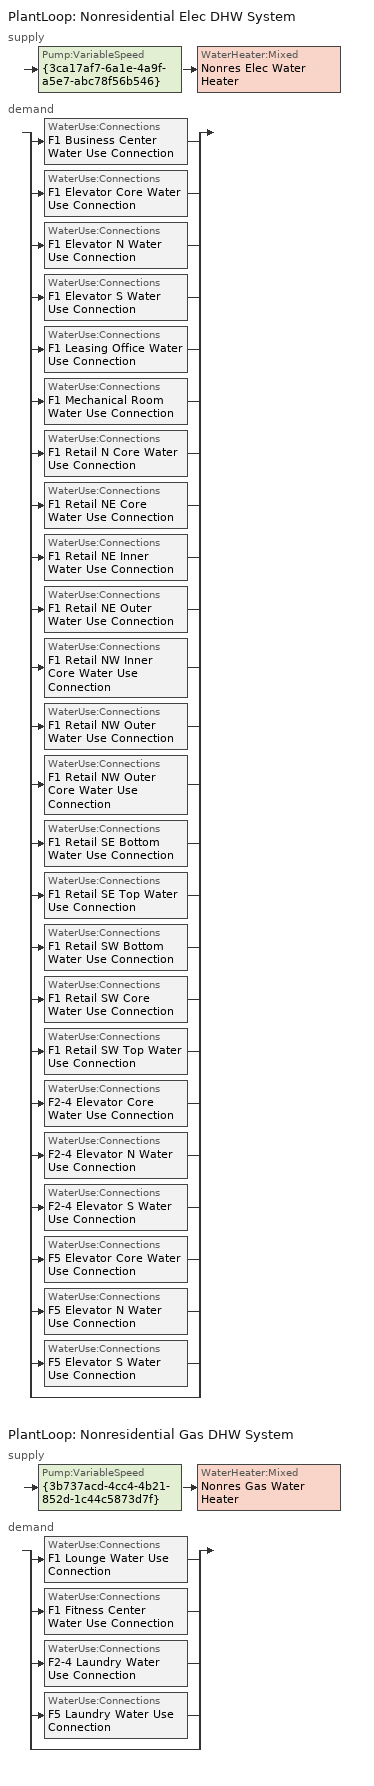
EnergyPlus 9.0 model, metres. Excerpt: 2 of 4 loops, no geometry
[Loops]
PlantLoop 'Nonresidential Elec DHW System'
 supply: Pump:VariableSpeed '{3ca17af7-6a1e-4a9f-a5e7-abc78f56b546}' > WaterHeater:Mixed 'Nonres Elec Water Heater'
 demand: split
  | WaterUse:Connections 'F1 Business Center Water Use Connection'
  | WaterUse:Connections 'F1 Elevator Core Water Use Connection'
  | WaterUse:Connections 'F1 Elevator N Water Use Connection'
  | WaterUse:Connections 'F1 Elevator S Water Use Connection'
  | WaterUse:Connections 'F1 Leasing Office Water Use Connection'
  | WaterUse:Connections 'F1 Mechanical Room Water Use Connection'
  | WaterUse:Connections 'F1 Retail N Core Water Use Connection'
  | WaterUse:Connections 'F1 Retail NE Core Water Use Connection'
  | WaterUse:Connections 'F1 Retail NE Inner Water Use Connection'
  | WaterUse:Connections 'F1 Retail NE Outer Water Use Connection'
  | WaterUse:Connections 'F1 Retail NW Inner Core Water Use Connection'
  | WaterUse:Connections 'F1 Retail NW Outer Water Use Connection'
  | WaterUse:Connections 'F1 Retail NW Outer Core Water Use Connection'
  | WaterUse:Connections 'F1 Retail SE Bottom Water Use Connection'
  | WaterUse:Connections 'F1 Retail SE Top Water Use Connection'
  | WaterUse:Connections 'F1 Retail SW Bottom Water Use Connection'
  | WaterUse:Connections 'F1 Retail SW Core Water Use Connection'
  | WaterUse:Connections 'F1 Retail SW Top Water Use Connection'
  | WaterUse:Connections 'F2-4 Elevator Core Water Use Connection'
  | WaterUse:Connections 'F2-4 Elevator N Water Use Connection'
  | WaterUse:Connections 'F2-4 Elevator S Water Use Connection'
  | WaterUse:Connections 'F5 Elevator Core Water Use Connection'
  | WaterUse:Connections 'F5 Elevator N Water Use Connection'
  | WaterUse:Connections 'F5 Elevator S Water Use Connection'
  | bypass
PlantLoop 'Nonresidential Gas DHW System'
 supply: Pump:VariableSpeed '{3b737acd-4cc4-4b21-852d-1c44c5873d7f}' > WaterHeater:Mixed 'Nonres Gas Water Heater'
 demand: split
  | WaterUse:Connections 'F1 Lounge Water Use Connection'
  | WaterUse:Connections 'F1 Fitness Center Water Use Connection'
  | WaterUse:Connections 'F2-4 Laundry Water Use Connection'
  | WaterUse:Connections 'F5 Laundry Water Use Connection'
  | bypass
[SizingPeriod:DesignDay] Day of Month=21; Day Type=SummerDesignDay; Dry-Bulb Temperature Range Modifier Type=DefaultMultipliers; Humidity Condition Type=Wetbulb; Barometric Pressure {Pa}=101013; Wind Direction {deg}=310; Rain Indicator=No; Snow Indicator=No; Daylight Saving Time Indicator=No; Solar Model Indicator=ASHRAETau
Name | Month | Maximum Dry-Bulb Temperature {C} | Daily Dry-Bulb Temperature Range {deltaC} | Wetbulb or DewPoint at Maximum Dry-Bulb {C} | Wind Speed {m/s} | ASHRAE Clear Sky Optical Depth for Beam Irradiance (taub) | ASHRAE Clear Sky Optical Depth for Diffuse Irradiance (taud)
CA_OAKLAND-METRO-AP August .4% Condns DB=>MCWB | 8 | 30 | 7.7 | 19 | 4.2 | 0.349 | 2.467
CA_OAKLAND-METRO-AP July .4% Condns DB=>MCWB | 7 | 29.1 | 7.5 | 19.5 | 4.5 | 0.368 | 2.414
CA_OAKLAND-METRO-AP June .4% Condns DB=>MCWB | 6 | 30.9 | 8.1 | 18.4 | 4.6 | 0.36 | 2.435
CA_OAKLAND-METRO-AP November .4% Condns DB=>MCWB | 11 | 23.4 | 8.3 | 15 | 2.9 | 0.324 | 2.549
CA_OAKLAND-METRO-AP October .4% Condns DB=>MCWB | 10 | 29.8 | 9.3 | 16.8 | 3.2 | 0.339 | 2.522
CA_OAKLAND-METRO-AP September .4% Condns DB=>MCWB | 9 | 31.2 | 8.9 | 18.7 | 3.8 | 0.348 | 2.454
[PlantLoop] Fluid Type=Water; Maximum Loop Temperature {C}=100; Minimum Loop Temperature {C}=0; Maximum Loop Flow Rate {m3/s}=Autosize; Minimum Loop Flow Rate {m3/s}=0; Plant Loop Volume {m3}=Autocalculate; Load Distribution Scheme=Optimal; Plant Loop Demand Calculation Scheme=SingleSetpoint
Name | Plant Equipment Operation Scheme
Nonresidential Elec DHW System | Nonresidential Elec DHW System Operation Schemes
Nonresidential Gas DHW System | Nonresidential Gas DHW System Operation Schemes
[Sizing:Plant] Loop Type=Heating; Design Loop Exit Temperature {C}=57.2222; Loop Design Temperature Difference {deltaC}=44.4444; Sizing Option=NonCoincident; Zone Timesteps in Averaging Window=1; Coincident Sizing Factor Mode=None
Nonresidential Elec DHW System; Nonresidential Gas DHW System
[Pump:VariableSpeed] Design Maximum Flow Rate {m3/s}=Autosize; Design Pump Head {Pa}=0; Design Power Consumption {W}=Autosize; Motor Efficiency=0.9; Fraction of Motor Inefficiencies to Fluid Stream=0; Coefficient 1 of the Part Load Performance Curve=0; Coefficient 2 of the Part Load Performance Curve=1; Coefficient 3 of the Part Load Performance Curve=0; Coefficient 4 of the Part Load Performance Curve=0; Design Minimum Flow Rate {m3/s}=0; Pump Control Type=Intermittent; Skin Loss Radiative Fraction=0.5; Design Power Sizing Method=PowerPerFlowPerPressure; Design Electric Power per Unit Flow Rate {W/(m3/s)}=348701.1; Design Shaft Power per Unit Flow Rate per Unit Head=1.28205; Design Minimum Flow Rate Fraction=0
{3ca17af7-6a1e-4a9f-a5e7-abc78f56b546}; {3b737acd-4cc4-4b21-852d-1c44c5873d7f}
[PlantEquipmentOperationSchemes] Control Scheme Object Type 1=PlantEquipmentOperation:HeatingLoad; Control Scheme Schedule Name 1=Always On Discrete
Name | Control Scheme Name 1
Nonresidential Elec DHW System Operation Schemes | Nonresidential Elec DHW System Heating Operation Scheme
Nonresidential Gas DHW System Operation Schemes | Nonresidential Gas DHW System Heating Operation Scheme
[PlantEquipmentOperation:HeatingLoad] Load Range Lower Limit 1 {W}=0; Load Range Upper Limit 1 {W}=1000000000
Name | Range Equipment List Name 1
Nonresidential Elec DHW System Heating Operation Scheme | Nonresidential Elec DHW System Heating Equipment List
Nonresidential Gas DHW System Heating Operation Scheme | Nonresidential Gas DHW System Heating Equipment List
[PlantEquipmentList]
Nonresidential Elec DHW System Heating Equipment List: WaterHeater:Mixed, Nonres Elec Water Heater
Nonresidential Gas DHW System Heating Equipment List: WaterHeater:Mixed, Nonres Gas Water Heater
[WaterHeater:Mixed] Deadband Temperature Difference {deltaC}=2; Maximum Temperature Limit {C}=82.22; Heater Control Type=Cycle; Heater Ignition Minimum Flow Rate {m3/s}=0; Heater Ignition Delay {s}=0; Off Cycle Parasitic Fuel Consumption Rate {W}=0; Off Cycle Parasitic Heat Fraction to Tank=0.8; On Cycle Parasitic Fuel Consumption Rate {W}=0; On Cycle Parasitic Heat Fraction to Tank=0; Ambient Temperature Indicator=Schedule; Off Cycle Loss Fraction to Zone=1; On Cycle Loss Fraction to Zone=1; Use Side Effectiveness=1; Source Side Effectiveness=1; Use Side Design Flow Rate {m3/s}=Autosize; Source Side Design Flow Rate {m3/s}=Autosize; Indirect Water Heating Recovery Time {hr}=1.5; Source Side Flow Control Mode=IndirectHeatPrimarySetpoint
Name | Tank Volume {m3} | Setpoint Temperature Schedule | Heater Maximum Capacity {W} | Heater Fuel Type | Heater Thermal Efficiency | Ambient Temperature Schedule | Off Cycle Loss Coefficient to Ambient Temperature {W/K} | On Cycle Loss Coefficient to Ambient Temperature {W/K}
Nonres Elec Water Heater | 0.0912598 | Nonres Elec Water Heater Setpoint Temp | 7026.73 | Electricity | 0.99 | Nonres Elec Water Heater Ambient Temperature | 0.299354 | 0.299354
Nonres Gas Water Heater | 0.0223027 | Nonres Gas Water Heater Setpoint Temp | 2146.56 | NaturalGas | 0.8 | Nonres Gas Water Heater Ambient Temperature | 4.74783 | 4.74783
[WaterUse:Connections]
Name | Water Use Equipment Name 1
F1 Business Center Water Use Connection | F1 Business Center Water Use Equipment
F1 Elevator Core Water Use Connection | F1 Elevator Core Water Use Equipment
F1 Elevator N Water Use Connection | F1 Elevator N Water Use Equipment
F1 Elevator S Water Use Connection | F1 Elevator S Water Use Equipment
F1 Leasing Office Water Use Connection | F1 Leasing Office Water Use Equipment
F1 Mechanical Room Water Use Connection | F1 Mechanical Room Water Use Equipment
F1 Retail N Core Water Use Connection | F1 Retail N Core Water Use Equipment
F1 Retail NE Core Water Use Connection | F1 Retail NE Core Water Use Equipment
F1 Retail NE Inner Water Use Connection | F1 Retail NE Inner Water Use Equipment
F1 Retail NE Outer Water Use Connection | F1 Retail NE Outer Water Use Equipment
F1 Retail NW Inner Core Water Use Connection | F1 Retail NW Inner Core Water Use Equipment
F1 Retail NW Outer Water Use Connection | F1 Retail NW Outer Water Use Equipment
F1 Retail NW Outer Core Water Use Connection | F1 Retail NW Outer Core Water Use Equipment
F1 Retail SE Bottom Water Use Connection | F1 Retail SE Bottom Water Use Equipment
F1 Retail SE Top Water Use Connection | F1 Retail SE Top Water Use Equipment
F1 Retail SW Bottom Water Use Connection | F1 Retail SW Bottom Water Use Equipment
F1 Retail SW Core Water Use Connection | F1 Retail SW Core Water Use Equipment
F1 Retail SW Top Water Use Connection | F1 Retail SW Top Water Use Equipment
F2-4 Elevator Core Water Use Connection | F2-4 Elevator Core Water Use Equipment
F2-4 Elevator N Water Use Connection | F2-4 Elevator N Water Use Equipment
F2-4 Elevator S Water Use Connection | F2-4 Elevator S Water Use Equipment
F5 Elevator Core Water Use Connection | F5 Elevator Core Water Use Equipment
F5 Elevator N Water Use Connection | F5 Elevator N Water Use Equipment
F5 Elevator S Water Use Connection | F5 Elevator S Water Use Equipment
F1 Lounge Water Use Connection | F1 Lounge Water Use Equipment
F1 Fitness Center Water Use Connection | F1 Fitness Center Water Use Equipment
F2-4 Laundry Water Use Connection | F2-4 Laundry Water Use Equipment
F5 Laundry Water Use Connection | F5 Laundry Water Use Equipment
[WaterUse:Equipment]
Name | Peak Flow Rate {m3/s} | Flow Rate Fraction Schedule | Target Temperature Schedule
F1 Business Center Water Use Equipment | 1.13568e-06 | RetailServiceHotWater | F1 Business Center Target SHW Temp
F1 Elevator Core Water Use Equipment | 7.09765e-09 | RetailServiceHotWater | F1 Elevator Core Target SHW Temp
F1 Elevator N Water Use Equipment | 7.09765e-09 | RetailServiceHotWater | F1 Elevator N Target SHW Temp
F1 Elevator S Water Use Equipment | 7.09765e-09 | RetailServiceHotWater | F1 Elevator S Target SHW Temp
F1 Leasing Office Water Use Equipment | 3.26492e-07 | RetailServiceHotWater | F1 Leasing Office Target SHW Temp
F1 Mechanical Room Water Use Equipment | 1.22647e-07 | RetailServiceHotWater | F1 Mechanical Room Target SHW Temp
F1 Retail N Core Water Use Equipment | 2.62666e-06 | RetailServiceHotWater | F1 Retail N Core Target SHW Temp
F1 Retail NE Core Water Use Equipment | 2.2717e-06 | RetailServiceHotWater | F1 Retail NE Core Target SHW Temp
F1 Retail NE Inner Water Use Equipment | 2.2717e-06 | RetailServiceHotWater | F1 Retail NE Inner Target SHW Temp
F1 Retail NE Outer Water Use Equipment | 2.2717e-06 | RetailServiceHotWater | F1 Retail NE Outer Target SHW Temp
F1 Retail NW Inner Core Water Use Equipment | 2.2717e-06 | RetailServiceHotWater | F1 Retail NW Inner Core Target SHW Temp
F1 Retail NW Outer Water Use Equipment | 2.2717e-06 | RetailServiceHotWater | F1 Retail NW Outer Target SHW Temp
F1 Retail NW Outer Core Water Use Equipment | 2.2717e-06 | RetailServiceHotWater | F1 Retail NW Outer Core Target SHW Temp
F1 Retail SE Bottom Water Use Equipment | 2.2717e-06 | RetailServiceHotWater | F1 Retail SE Bottom Target SHW Temp
F1 Retail SE Top Water Use Equipment | 2.2717e-06 | RetailServiceHotWater | F1 Retail SE Top Target SHW Temp
F1 Retail SW Bottom Water Use Equipment | 2.2717e-06 | RetailServiceHotWater | F1 Retail SW Bottom Target SHW Temp
F1 Retail SW Core Water Use Equipment | 2.2717e-06 | RetailServiceHotWater | F1 Retail SW Core Target SHW Temp
F1 Retail SW Top Water Use Equipment | 2.44207e-06 | RetailServiceHotWater | F1 Retail SW Top Target SHW Temp
F2-4 Elevator Core Water Use Equipment | 2.12929e-08 | OfficeServiceHotWater | F2-4 Elevator Core Target SHW Temp
F2-4 Elevator N Water Use Equipment | 2.12929e-08 | OfficeServiceHotWater | F2-4 Elevator N Target SHW Temp
F2-4 Elevator S Water Use Equipment | 2.12929e-08 | OfficeServiceHotWater | F2-4 Elevator S Target SHW Temp
F5 Elevator Core Water Use Equipment | 7.09765e-09 | OfficeServiceHotWater | F5 Elevator Core Target SHW Temp
F5 Elevator N Water Use Equipment | 7.09765e-09 | OfficeServiceHotWater | F5 Elevator N Target SHW Temp
F5 Elevator S Water Use Equipment | 7.09765e-09 | OfficeServiceHotWater | F5 Elevator S Target SHW Temp
F1 Lounge Water Use Equipment | 3.3124e-06 | RetailServiceHotWater | F1 Lounge Target SHW Temp
F1 Fitness Center Water Use Equipment | 1.70344e-06 | RetailServiceHotWater | F1 Fitness Center Target SHW Temp
F2-4 Laundry Water Use Equipment | 1.64098e-06 | OfficeServiceHotWater | F2-4 Laundry Target SHW Temp
F5 Laundry Water Use Equipment | 5.46992e-07 | OfficeServiceHotWater | F5 Laundry Target SHW Temp
[SetpointManager:Scheduled] Control Variable=Temperature
Name | Schedule | Setpoint Node or NodeList
{a340387e-f0ab-4053-9c8f-e3d46c3f5a35} | Nonresidential Elec DHW System Supply Temp Schedule | Nonresidential Elec DHW System Supply Mixer Outlet Node
{f9ed86f1-6d4c-4d67-bd3f-b17fad0399ed} | Nonresidential Gas DHW System Supply Temp Schedule | Nonresidential Gas DHW System Supply Mixer Outlet Node
[Schedule:Year]
OfficeServiceHotWater: OfficeServiceHotWaterWk, 1, 1, 12, 31
RetailServiceHotWater: RetailServiceHotWaterWk, 1, 1, 12, 31
F1 Business Center Target SHW Temp: F1 Business Center Target SHW Temp Week Rule - Jan1-Dec31, 1, 1, 12, 31
F1 Elevator Core Target SHW Temp: F1 Elevator Core Target SHW Temp Week Rule - Jan1-Dec31, 1, 1, 12, 31
F1 Elevator N Target SHW Temp: F1 Elevator N Target SHW Temp Week Rule - Jan1-Dec31, 1, 1, 12, 31
F1 Elevator S Target SHW Temp: F1 Elevator S Target SHW Temp Week Rule - Jan1-Dec31, 1, 1, 12, 31
F1 Fitness Center Target SHW Temp: F1 Fitness Center Target SHW Temp Week Rule - Jan1-Dec31, 1, 1, 12, 31
F1 Leasing Office Target SHW Temp: F1 Leasing Office Target SHW Temp Week Rule - Jan1-Dec31, 1, 1, 12, 31
F1 Lounge Target SHW Temp: F1 Lounge Target SHW Temp Week Rule - Jan1-Dec31, 1, 1, 12, 31
F1 Mechanical Room Target SHW Temp: F1 Mechanical Room Target SHW Temp Week Rule - Jan1-Dec31, 1, 1, 12, 31
F1 Retail N Core Target SHW Temp: F1 Retail N Core Target SHW Temp Week Rule - Jan1-Dec31, 1, 1, 12, 31
F1 Retail NE Core Target SHW Temp: F1 Retail NE Core Target SHW Temp Week Rule - Jan1-Dec31, 1, 1, 12, 31
F1 Retail NE Inner Target SHW Temp: F1 Retail NE Inner Target SHW Temp Week Rule - Jan1-Dec31, 1, 1, 12, 31
F1 Retail NE Outer Target SHW Temp: F1 Retail NE Outer Target SHW Temp Week Rule - Jan1-Dec31, 1, 1, 12, 31
F1 Retail NW Inner Core Target SHW Temp: F1 Retail NW Inner Core Target SHW Temp Week Rule - Jan1-Dec31, 1, 1, 12, 31
F1 Retail NW Outer Core Target SHW Temp: F1 Retail NW Outer Core Target SHW Temp Week Rule - Jan1-Dec31, 1, 1, 12, 31
F1 Retail NW Outer Target SHW Temp: F1 Retail NW Outer Target SHW Temp Week Rule - Jan1-Dec31, 1, 1, 12, 31
F1 Retail SE Bottom Target SHW Temp: F1 Retail SE Bottom Target SHW Temp Week Rule - Jan1-Dec31, 1, 1, 12, 31
F1 Retail SE Top Target SHW Temp: F1 Retail SE Top Target SHW Temp Week Rule - Jan1-Dec31, 1, 1, 12, 31
F1 Retail SW Bottom Target SHW Temp: F1 Retail SW Bottom Target SHW Temp Week Rule - Jan1-Dec31, 1, 1, 12, 31
F1 Retail SW Core Target SHW Temp: F1 Retail SW Core Target SHW Temp Week Rule - Jan1-Dec31, 1, 1, 12, 31
F1 Retail SW Top Target SHW Temp: F1 Retail SW Top Target SHW Temp Week Rule - Jan1-Dec31, 1, 1, 12, 31
F2-4 Elevator Core Target SHW Temp: F2-4 Elevator Core Target SHW Temp Week Rule - Jan1-Dec31, 1, 1, 12, 31
F2-4 Elevator N Target SHW Temp: F2-4 Elevator N Target SHW Temp Week Rule - Jan1-Dec31, 1, 1, 12, 31
F2-4 Elevator S Target SHW Temp: F2-4 Elevator S Target SHW Temp Week Rule - Jan1-Dec31, 1, 1, 12, 31
F2-4 Laundry Target SHW Temp: F2-4 Laundry Target SHW Temp Week Rule - Jan1-Dec31, 1, 1, 12, 31
F5 Elevator Core Target SHW Temp: F5 Elevator Core Target SHW Temp Week Rule - Jan1-Dec31, 1, 1, 12, 31
F5 Elevator N Target SHW Temp: F5 Elevator N Target SHW Temp Week Rule - Jan1-Dec31, 1, 1, 12, 31
F5 Elevator S Target SHW Temp: F5 Elevator S Target SHW Temp Week Rule - Jan1-Dec31, 1, 1, 12, 31
F5 Laundry Target SHW Temp: F5 Laundry Target SHW Temp Week Rule - Jan1-Dec31, 1, 1, 12, 31
Nonres Elec Water Heater Ambient Temperature: Nonres Elec Water Heater Ambient Temperature Week Rule - Jan1-Dec31, 1, 1, 12, 31
Nonres Elec Water Heater Setpoint Temp: Nonres Elec Water Heater Setpoint Temp Week Rule - Jan1-Dec31, 1, 1, 12, 31
Nonres Gas Water Heater Ambient Temperature: Nonres Gas Water Heater Ambient Temperature Week Rule - Jan1-Dec31, 1, 1, 12, 31
Nonres Gas Water Heater Setpoint Temp: Nonres Gas Water Heater Setpoint Temp Week Rule - Jan1-Dec31, 1, 1, 12, 31
Nonresidential Elec DHW System Supply Temp Schedule: Nonresidential Elec DHW System Supply Temp Schedule Week Rule - Jan1-Dec31, 1, 1, 12, 31
Nonresidential Gas DHW System Supply Temp Schedule: Nonresidential Gas DHW System Supply Temp Schedule Week Rule - Jan1-Dec31, 1, 1, 12, 31
[Schedule:Week:Daily]
OfficeServiceHotWaterWk: OfficeServiceHotWaterSun, OfficeServiceHotWaterWD, OfficeServiceHotWaterWD, OfficeServiceHotWaterWD, OfficeServiceHotWaterWD, OfficeServiceHotWaterWD, OfficeServiceHotWaterSat, OfficeServiceHotWaterSun, OnDay, OffDay, OfficeServiceHotWaterSun, OfficeServiceHotWaterSun
RetailServiceHotWaterWk: RetailServiceHotWaterSun, RetailServiceHotWaterWD, RetailServiceHotWaterWD, RetailServiceHotWaterWD, RetailServiceHotWaterWD, RetailServiceHotWaterWD, RetailServiceHotWaterSat, RetailServiceHotWaterSun, OnDay, OffDay, RetailServiceHotWaterSun, RetailServiceHotWaterSun
F1 Business Center Target SHW Temp Week Rule - Jan1-Dec31: {769d95be-1c88-4bf3-999a-2a03aef4e809}, {769d95be-1c88-4bf3-999a-2a03aef4e809}, {769d95be-1c88-4bf3-999a-2a03aef4e809}, {769d95be-1c88-4bf3-999a-2a03aef4e809}, {769d95be-1c88-4bf3-999a-2a03aef4e809}, {769d95be-1c88-4bf3-999a-2a03aef4e809}, {769d95be-1c88-4bf3-999a-2a03aef4e809}, {769d95be-1c88-4bf3-999a-2a03aef4e809}, {769d95be-1c88-4bf3-999a-2a03aef4e809}, {769d95be-1c88-4bf3-999a-2a03aef4e809}, {769d95be-1c88-4bf3-999a-2a03aef4e809}, {769d95be-1c88-4bf3-999a-2a03aef4e809}
F1 Elevator Core Target SHW Temp Week Rule - Jan1-Dec31: {44e2f622-2a63-44b2-b25a-ab2c5336b243}, {44e2f622-2a63-44b2-b25a-ab2c5336b243}, {44e2f622-2a63-44b2-b25a-ab2c5336b243}, {44e2f622-2a63-44b2-b25a-ab2c5336b243}, {44e2f622-2a63-44b2-b25a-ab2c5336b243}, {44e2f622-2a63-44b2-b25a-ab2c5336b243}, {44e2f622-2a63-44b2-b25a-ab2c5336b243}, {44e2f622-2a63-44b2-b25a-ab2c5336b243}, {44e2f622-2a63-44b2-b25a-ab2c5336b243}, {44e2f622-2a63-44b2-b25a-ab2c5336b243}, {44e2f622-2a63-44b2-b25a-ab2c5336b243}, {44e2f622-2a63-44b2-b25a-ab2c5336b243}
F1 Elevator N Target SHW Temp Week Rule - Jan1-Dec31: {f404f4c5-937e-4090-abd1-3a5cda723299}, {f404f4c5-937e-4090-abd1-3a5cda723299}, {f404f4c5-937e-4090-abd1-3a5cda723299}, {f404f4c5-937e-4090-abd1-3a5cda723299}, {f404f4c5-937e-4090-abd1-3a5cda723299}, {f404f4c5-937e-4090-abd1-3a5cda723299}, {f404f4c5-937e-4090-abd1-3a5cda723299}, {f404f4c5-937e-4090-abd1-3a5cda723299}, {f404f4c5-937e-4090-abd1-3a5cda723299}, {f404f4c5-937e-4090-abd1-3a5cda723299}, {f404f4c5-937e-4090-abd1-3a5cda723299}, {f404f4c5-937e-4090-abd1-3a5cda723299}
F1 Elevator S Target SHW Temp Week Rule - Jan1-Dec31: {af1ea79c-020a-40ee-9d3f-7aa5aeb7765a}, {af1ea79c-020a-40ee-9d3f-7aa5aeb7765a}, {af1ea79c-020a-40ee-9d3f-7aa5aeb7765a}, {af1ea79c-020a-40ee-9d3f-7aa5aeb7765a}, {af1ea79c-020a-40ee-9d3f-7aa5aeb7765a}, {af1ea79c-020a-40ee-9d3f-7aa5aeb7765a}, {af1ea79c-020a-40ee-9d3f-7aa5aeb7765a}, {af1ea79c-020a-40ee-9d3f-7aa5aeb7765a}, {af1ea79c-020a-40ee-9d3f-7aa5aeb7765a}, {af1ea79c-020a-40ee-9d3f-7aa5aeb7765a}, {af1ea79c-020a-40ee-9d3f-7aa5aeb7765a}, {af1ea79c-020a-40ee-9d3f-7aa5aeb7765a}
F1 Fitness Center Target SHW Temp Week Rule - Jan1-Dec31: {81cb70f8-d15c-48db-82ac-2eed88b7c692}, {81cb70f8-d15c-48db-82ac-2eed88b7c692}, {81cb70f8-d15c-48db-82ac-2eed88b7c692}, {81cb70f8-d15c-48db-82ac-2eed88b7c692}, {81cb70f8-d15c-48db-82ac-2eed88b7c692}, {81cb70f8-d15c-48db-82ac-2eed88b7c692}, {81cb70f8-d15c-48db-82ac-2eed88b7c692}, {81cb70f8-d15c-48db-82ac-2eed88b7c692}, {81cb70f8-d15c-48db-82ac-2eed88b7c692}, {81cb70f8-d15c-48db-82ac-2eed88b7c692}, {81cb70f8-d15c-48db-82ac-2eed88b7c692}, {81cb70f8-d15c-48db-82ac-2eed88b7c692}
F1 Leasing Office Target SHW Temp Week Rule - Jan1-Dec31: {f71ac1c4-cb38-4b39-8f83-dcc929a2da6f}, {f71ac1c4-cb38-4b39-8f83-dcc929a2da6f}, {f71ac1c4-cb38-4b39-8f83-dcc929a2da6f}, {f71ac1c4-cb38-4b39-8f83-dcc929a2da6f}, {f71ac1c4-cb38-4b39-8f83-dcc929a2da6f}, {f71ac1c4-cb38-4b39-8f83-dcc929a2da6f}, {f71ac1c4-cb38-4b39-8f83-dcc929a2da6f}, {f71ac1c4-cb38-4b39-8f83-dcc929a2da6f}, {f71ac1c4-cb38-4b39-8f83-dcc929a2da6f}, {f71ac1c4-cb38-4b39-8f83-dcc929a2da6f}, {f71ac1c4-cb38-4b39-8f83-dcc929a2da6f}, {f71ac1c4-cb38-4b39-8f83-dcc929a2da6f}
F1 Lounge Target SHW Temp Week Rule - Jan1-Dec31: {df34f91d-0c89-4ac7-8e80-74fe6b26b62d}, {df34f91d-0c89-4ac7-8e80-74fe6b26b62d}, {df34f91d-0c89-4ac7-8e80-74fe6b26b62d}, {df34f91d-0c89-4ac7-8e80-74fe6b26b62d}, {df34f91d-0c89-4ac7-8e80-74fe6b26b62d}, {df34f91d-0c89-4ac7-8e80-74fe6b26b62d}, {df34f91d-0c89-4ac7-8e80-74fe6b26b62d}, {df34f91d-0c89-4ac7-8e80-74fe6b26b62d}, {df34f91d-0c89-4ac7-8e80-74fe6b26b62d}, {df34f91d-0c89-4ac7-8e80-74fe6b26b62d}, {df34f91d-0c89-4ac7-8e80-74fe6b26b62d}, {df34f91d-0c89-4ac7-8e80-74fe6b26b62d}
F1 Mechanical Room Target SHW Temp Week Rule - Jan1-Dec31: {e1c2f290-1772-45dc-8a5a-fb78a9207733}, {e1c2f290-1772-45dc-8a5a-fb78a9207733}, {e1c2f290-1772-45dc-8a5a-fb78a9207733}, {e1c2f290-1772-45dc-8a5a-fb78a9207733}, {e1c2f290-1772-45dc-8a5a-fb78a9207733}, {e1c2f290-1772-45dc-8a5a-fb78a9207733}, {e1c2f290-1772-45dc-8a5a-fb78a9207733}, {e1c2f290-1772-45dc-8a5a-fb78a9207733}, {e1c2f290-1772-45dc-8a5a-fb78a9207733}, {e1c2f290-1772-45dc-8a5a-fb78a9207733}, {e1c2f290-1772-45dc-8a5a-fb78a9207733}, {e1c2f290-1772-45dc-8a5a-fb78a9207733}
F1 Retail N Core Target SHW Temp Week Rule - Jan1-Dec31: {f4c61361-242c-435c-90b2-6f3d3e492e90}, {f4c61361-242c-435c-90b2-6f3d3e492e90}, {f4c61361-242c-435c-90b2-6f3d3e492e90}, {f4c61361-242c-435c-90b2-6f3d3e492e90}, {f4c61361-242c-435c-90b2-6f3d3e492e90}, {f4c61361-242c-435c-90b2-6f3d3e492e90}, {f4c61361-242c-435c-90b2-6f3d3e492e90}, {f4c61361-242c-435c-90b2-6f3d3e492e90}, {f4c61361-242c-435c-90b2-6f3d3e492e90}, {f4c61361-242c-435c-90b2-6f3d3e492e90}, {f4c61361-242c-435c-90b2-6f3d3e492e90}, {f4c61361-242c-435c-90b2-6f3d3e492e90}
F1 Retail NE Core Target SHW Temp Week Rule - Jan1-Dec31: {adcd6a90-4436-436f-894d-adb90f1a70c5}, {adcd6a90-4436-436f-894d-adb90f1a70c5}, {adcd6a90-4436-436f-894d-adb90f1a70c5}, {adcd6a90-4436-436f-894d-adb90f1a70c5}, {adcd6a90-4436-436f-894d-adb90f1a70c5}, {adcd6a90-4436-436f-894d-adb90f1a70c5}, {adcd6a90-4436-436f-894d-adb90f1a70c5}, {adcd6a90-4436-436f-894d-adb90f1a70c5}, {adcd6a90-4436-436f-894d-adb90f1a70c5}, {adcd6a90-4436-436f-894d-adb90f1a70c5}, {adcd6a90-4436-436f-894d-adb90f1a70c5}, {adcd6a90-4436-436f-894d-adb90f1a70c5}
F1 Retail NE Inner Target SHW Temp Week Rule - Jan1-Dec31: {79ee7a43-6561-461f-a3d5-5a347f92d7f3}, {79ee7a43-6561-461f-a3d5-5a347f92d7f3}, {79ee7a43-6561-461f-a3d5-5a347f92d7f3}, {79ee7a43-6561-461f-a3d5-5a347f92d7f3}, {79ee7a43-6561-461f-a3d5-5a347f92d7f3}, {79ee7a43-6561-461f-a3d5-5a347f92d7f3}, {79ee7a43-6561-461f-a3d5-5a347f92d7f3}, {79ee7a43-6561-461f-a3d5-5a347f92d7f3}, {79ee7a43-6561-461f-a3d5-5a347f92d7f3}, {79ee7a43-6561-461f-a3d5-5a347f92d7f3}, {79ee7a43-6561-461f-a3d5-5a347f92d7f3}, {79ee7a43-6561-461f-a3d5-5a347f92d7f3}
F1 Retail NE Outer Target SHW Temp Week Rule - Jan1-Dec31: {38fb571c-d812-471f-a2dd-2baa87504bba}, {38fb571c-d812-471f-a2dd-2baa87504bba}, {38fb571c-d812-471f-a2dd-2baa87504bba}, {38fb571c-d812-471f-a2dd-2baa87504bba}, {38fb571c-d812-471f-a2dd-2baa87504bba}, {38fb571c-d812-471f-a2dd-2baa87504bba}, {38fb571c-d812-471f-a2dd-2baa87504bba}, {38fb571c-d812-471f-a2dd-2baa87504bba}, {38fb571c-d812-471f-a2dd-2baa87504bba}, {38fb571c-d812-471f-a2dd-2baa87504bba}, {38fb571c-d812-471f-a2dd-2baa87504bba}, {38fb571c-d812-471f-a2dd-2baa87504bba}
F1 Retail NW Inner Core Target SHW Temp Week Rule - Jan1-Dec31: {4d6a8daa-d7e1-4b24-bc68-cfd0edb4dcc8}, {4d6a8daa-d7e1-4b24-bc68-cfd0edb4dcc8}, {4d6a8daa-d7e1-4b24-bc68-cfd0edb4dcc8}, {4d6a8daa-d7e1-4b24-bc68-cfd0edb4dcc8}, {4d6a8daa-d7e1-4b24-bc68-cfd0edb4dcc8}, {4d6a8daa-d7e1-4b24-bc68-cfd0edb4dcc8}, {4d6a8daa-d7e1-4b24-bc68-cfd0edb4dcc8}, {4d6a8daa-d7e1-4b24-bc68-cfd0edb4dcc8}, {4d6a8daa-d7e1-4b24-bc68-cfd0edb4dcc8}, {4d6a8daa-d7e1-4b24-bc68-cfd0edb4dcc8}, {4d6a8daa-d7e1-4b24-bc68-cfd0edb4dcc8}, {4d6a8daa-d7e1-4b24-bc68-cfd0edb4dcc8}
F1 Retail NW Outer Core Target SHW Temp Week Rule - Jan1-Dec31: {d9d93447-e608-46e4-baaf-c052c2ef9bc1}, {d9d93447-e608-46e4-baaf-c052c2ef9bc1}, {d9d93447-e608-46e4-baaf-c052c2ef9bc1}, {d9d93447-e608-46e4-baaf-c052c2ef9bc1}, {d9d93447-e608-46e4-baaf-c052c2ef9bc1}, {d9d93447-e608-46e4-baaf-c052c2ef9bc1}, {d9d93447-e608-46e4-baaf-c052c2ef9bc1}, {d9d93447-e608-46e4-baaf-c052c2ef9bc1}, {d9d93447-e608-46e4-baaf-c052c2ef9bc1}, {d9d93447-e608-46e4-baaf-c052c2ef9bc1}, {d9d93447-e608-46e4-baaf-c052c2ef9bc1}, {d9d93447-e608-46e4-baaf-c052c2ef9bc1}
F1 Retail NW Outer Target SHW Temp Week Rule - Jan1-Dec31: {b7fbf729-9e55-4d9a-8538-5741d5750a4e}, {b7fbf729-9e55-4d9a-8538-5741d5750a4e}, {b7fbf729-9e55-4d9a-8538-5741d5750a4e}, {b7fbf729-9e55-4d9a-8538-5741d5750a4e}, {b7fbf729-9e55-4d9a-8538-5741d5750a4e}, {b7fbf729-9e55-4d9a-8538-5741d5750a4e}, {b7fbf729-9e55-4d9a-8538-5741d5750a4e}, {b7fbf729-9e55-4d9a-8538-5741d5750a4e}, {b7fbf729-9e55-4d9a-8538-5741d5750a4e}, {b7fbf729-9e55-4d9a-8538-5741d5750a4e}, {b7fbf729-9e55-4d9a-8538-5741d5750a4e}, {b7fbf729-9e55-4d9a-8538-5741d5750a4e}
F1 Retail SE Bottom Target SHW Temp Week Rule - Jan1-Dec31: {07844100-31fe-4daa-aa1e-159ea037fd86}, {07844100-31fe-4daa-aa1e-159ea037fd86}, {07844100-31fe-4daa-aa1e-159ea037fd86}, {07844100-31fe-4daa-aa1e-159ea037fd86}, {07844100-31fe-4daa-aa1e-159ea037fd86}, {07844100-31fe-4daa-aa1e-159ea037fd86}, {07844100-31fe-4daa-aa1e-159ea037fd86}, {07844100-31fe-4daa-aa1e-159ea037fd86}, {07844100-31fe-4daa-aa1e-159ea037fd86}, {07844100-31fe-4daa-aa1e-159ea037fd86}, {07844100-31fe-4daa-aa1e-159ea037fd86}, {07844100-31fe-4daa-aa1e-159ea037fd86}
F1 Retail SE Top Target SHW Temp Week Rule - Jan1-Dec31: {22624f93-12fe-4676-9f4c-32868ea915b3}, {22624f93-12fe-4676-9f4c-32868ea915b3}, {22624f93-12fe-4676-9f4c-32868ea915b3}, {22624f93-12fe-4676-9f4c-32868ea915b3}, {22624f93-12fe-4676-9f4c-32868ea915b3}, {22624f93-12fe-4676-9f4c-32868ea915b3}, {22624f93-12fe-4676-9f4c-32868ea915b3}, {22624f93-12fe-4676-9f4c-32868ea915b3}, {22624f93-12fe-4676-9f4c-32868ea915b3}, {22624f93-12fe-4676-9f4c-32868ea915b3}, {22624f93-12fe-4676-9f4c-32868ea915b3}, {22624f93-12fe-4676-9f4c-32868ea915b3}
F1 Retail SW Bottom Target SHW Temp Week Rule - Jan1-Dec31: {0a7ce6a1-20ee-400b-bd09-ba009ac938f8}, {0a7ce6a1-20ee-400b-bd09-ba009ac938f8}, {0a7ce6a1-20ee-400b-bd09-ba009ac938f8}, {0a7ce6a1-20ee-400b-bd09-ba009ac938f8}, {0a7ce6a1-20ee-400b-bd09-ba009ac938f8}, {0a7ce6a1-20ee-400b-bd09-ba009ac938f8}, {0a7ce6a1-20ee-400b-bd09-ba009ac938f8}, {0a7ce6a1-20ee-400b-bd09-ba009ac938f8}, {0a7ce6a1-20ee-400b-bd09-ba009ac938f8}, {0a7ce6a1-20ee-400b-bd09-ba009ac938f8}, {0a7ce6a1-20ee-400b-bd09-ba009ac938f8}, {0a7ce6a1-20ee-400b-bd09-ba009ac938f8}
F1 Retail SW Core Target SHW Temp Week Rule - Jan1-Dec31: {93ab51ae-4c38-4156-a7d5-60aa12910996}, {93ab51ae-4c38-4156-a7d5-60aa12910996}, {93ab51ae-4c38-4156-a7d5-60aa12910996}, {93ab51ae-4c38-4156-a7d5-60aa12910996}, {93ab51ae-4c38-4156-a7d5-60aa12910996}, {93ab51ae-4c38-4156-a7d5-60aa12910996}, {93ab51ae-4c38-4156-a7d5-60aa12910996}, {93ab51ae-4c38-4156-a7d5-60aa12910996}, {93ab51ae-4c38-4156-a7d5-60aa12910996}, {93ab51ae-4c38-4156-a7d5-60aa12910996}, {93ab51ae-4c38-4156-a7d5-60aa12910996}, {93ab51ae-4c38-4156-a7d5-60aa12910996}
F1 Retail SW Top Target SHW Temp Week Rule - Jan1-Dec31: {515bf14a-f990-4e70-a08f-ca0abf03f4aa}, {515bf14a-f990-4e70-a08f-ca0abf03f4aa}, {515bf14a-f990-4e70-a08f-ca0abf03f4aa}, {515bf14a-f990-4e70-a08f-ca0abf03f4aa}, {515bf14a-f990-4e70-a08f-ca0abf03f4aa}, {515bf14a-f990-4e70-a08f-ca0abf03f4aa}, {515bf14a-f990-4e70-a08f-ca0abf03f4aa}, {515bf14a-f990-4e70-a08f-ca0abf03f4aa}, {515bf14a-f990-4e70-a08f-ca0abf03f4aa}, {515bf14a-f990-4e70-a08f-ca0abf03f4aa}, {515bf14a-f990-4e70-a08f-ca0abf03f4aa}, {515bf14a-f990-4e70-a08f-ca0abf03f4aa}
F2-4 Elevator Core Target SHW Temp Week Rule - Jan1-Dec31: {05cf06b1-178b-46eb-820e-dde0dac865d1}, {05cf06b1-178b-46eb-820e-dde0dac865d1}, {05cf06b1-178b-46eb-820e-dde0dac865d1}, {05cf06b1-178b-46eb-820e-dde0dac865d1}, {05cf06b1-178b-46eb-820e-dde0dac865d1}, {05cf06b1-178b-46eb-820e-dde0dac865d1}, {05cf06b1-178b-46eb-820e-dde0dac865d1}, {05cf06b1-178b-46eb-820e-dde0dac865d1}, {05cf06b1-178b-46eb-820e-dde0dac865d1}, {05cf06b1-178b-46eb-820e-dde0dac865d1}, {05cf06b1-178b-46eb-820e-dde0dac865d1}, {05cf06b1-178b-46eb-820e-dde0dac865d1}
F2-4 Elevator N Target SHW Temp Week Rule - Jan1-Dec31: {83fc8728-a983-49dc-b7b9-35bb58f8b356}, {83fc8728-a983-49dc-b7b9-35bb58f8b356}, {83fc8728-a983-49dc-b7b9-35bb58f8b356}, {83fc8728-a983-49dc-b7b9-35bb58f8b356}, {83fc8728-a983-49dc-b7b9-35bb58f8b356}, {83fc8728-a983-49dc-b7b9-35bb58f8b356}, {83fc8728-a983-49dc-b7b9-35bb58f8b356}, {83fc8728-a983-49dc-b7b9-35bb58f8b356}, {83fc8728-a983-49dc-b7b9-35bb58f8b356}, {83fc8728-a983-49dc-b7b9-35bb58f8b356}, {83fc8728-a983-49dc-b7b9-35bb58f8b356}, {83fc8728-a983-49dc-b7b9-35bb58f8b356}
F2-4 Elevator S Target SHW Temp Week Rule - Jan1-Dec31: {b8532a48-e5b4-4892-b480-ccfb66a6e5d5}, {b8532a48-e5b4-4892-b480-ccfb66a6e5d5}, {b8532a48-e5b4-4892-b480-ccfb66a6e5d5}, {b8532a48-e5b4-4892-b480-ccfb66a6e5d5}, {b8532a48-e5b4-4892-b480-ccfb66a6e5d5}, {b8532a48-e5b4-4892-b480-ccfb66a6e5d5}, {b8532a48-e5b4-4892-b480-ccfb66a6e5d5}, {b8532a48-e5b4-4892-b480-ccfb66a6e5d5}, {b8532a48-e5b4-4892-b480-ccfb66a6e5d5}, {b8532a48-e5b4-4892-b480-ccfb66a6e5d5}, {b8532a48-e5b4-4892-b480-ccfb66a6e5d5}, {b8532a48-e5b4-4892-b480-ccfb66a6e5d5}
F2-4 Laundry Target SHW Temp Week Rule - Jan1-Dec31: {6a3e5342-7858-4281-a7a9-ee68e1521599}, {6a3e5342-7858-4281-a7a9-ee68e1521599}, {6a3e5342-7858-4281-a7a9-ee68e1521599}, {6a3e5342-7858-4281-a7a9-ee68e1521599}, {6a3e5342-7858-4281-a7a9-ee68e1521599}, {6a3e5342-7858-4281-a7a9-ee68e1521599}, {6a3e5342-7858-4281-a7a9-ee68e1521599}, {6a3e5342-7858-4281-a7a9-ee68e1521599}, {6a3e5342-7858-4281-a7a9-ee68e1521599}, {6a3e5342-7858-4281-a7a9-ee68e1521599}, {6a3e5342-7858-4281-a7a9-ee68e1521599}, {6a3e5342-7858-4281-a7a9-ee68e1521599}
F5 Elevator Core Target SHW Temp Week Rule - Jan1-Dec31: {c1d0aab0-3d86-4ad0-93c8-eb7fced5471e}, {c1d0aab0-3d86-4ad0-93c8-eb7fced5471e}, {c1d0aab0-3d86-4ad0-93c8-eb7fced5471e}, {c1d0aab0-3d86-4ad0-93c8-eb7fced5471e}, {c1d0aab0-3d86-4ad0-93c8-eb7fced5471e}, {c1d0aab0-3d86-4ad0-93c8-eb7fced5471e}, {c1d0aab0-3d86-4ad0-93c8-eb7fced5471e}, {c1d0aab0-3d86-4ad0-93c8-eb7fced5471e}, {c1d0aab0-3d86-4ad0-93c8-eb7fced5471e}, {c1d0aab0-3d86-4ad0-93c8-eb7fced5471e}, {c1d0aab0-3d86-4ad0-93c8-eb7fced5471e}, {c1d0aab0-3d86-4ad0-93c8-eb7fced5471e}
F5 Elevator N Target SHW Temp Week Rule - Jan1-Dec31: {07ccc5e9-2bec-49a5-b53c-bef27322ddd2}, {07ccc5e9-2bec-49a5-b53c-bef27322ddd2}, {07ccc5e9-2bec-49a5-b53c-bef27322ddd2}, {07ccc5e9-2bec-49a5-b53c-bef27322ddd2}, {07ccc5e9-2bec-49a5-b53c-bef27322ddd2}, {07ccc5e9-2bec-49a5-b53c-bef27322ddd2}, {07ccc5e9-2bec-49a5-b53c-bef27322ddd2}, {07ccc5e9-2bec-49a5-b53c-bef27322ddd2}, {07ccc5e9-2bec-49a5-b53c-bef27322ddd2}, {07ccc5e9-2bec-49a5-b53c-bef27322ddd2}, {07ccc5e9-2bec-49a5-b53c-bef27322ddd2}, {07ccc5e9-2bec-49a5-b53c-bef27322ddd2}
F5 Elevator S Target SHW Temp Week Rule - Jan1-Dec31: {5651873a-8d8f-4c99-8918-e4e6110d15c1}, {5651873a-8d8f-4c99-8918-e4e6110d15c1}, {5651873a-8d8f-4c99-8918-e4e6110d15c1}, {5651873a-8d8f-4c99-8918-e4e6110d15c1}, {5651873a-8d8f-4c99-8918-e4e6110d15c1}, {5651873a-8d8f-4c99-8918-e4e6110d15c1}, {5651873a-8d8f-4c99-8918-e4e6110d15c1}, {5651873a-8d8f-4c99-8918-e4e6110d15c1}, {5651873a-8d8f-4c99-8918-e4e6110d15c1}, {5651873a-8d8f-4c99-8918-e4e6110d15c1}, {5651873a-8d8f-4c99-8918-e4e6110d15c1}, {5651873a-8d8f-4c99-8918-e4e6110d15c1}
F5 Laundry Target SHW Temp Week Rule - Jan1-Dec31: {3545668a-39e4-46f1-a468-0b362f637d11}, {3545668a-39e4-46f1-a468-0b362f637d11}, {3545668a-39e4-46f1-a468-0b362f637d11}, {3545668a-39e4-46f1-a468-0b362f637d11}, {3545668a-39e4-46f1-a468-0b362f637d11}, {3545668a-39e4-46f1-a468-0b362f637d11}, {3545668a-39e4-46f1-a468-0b362f637d11}, {3545668a-39e4-46f1-a468-0b362f637d11}, {3545668a-39e4-46f1-a468-0b362f637d11}, {3545668a-39e4-46f1-a468-0b362f637d11}, {3545668a-39e4-46f1-a468-0b362f637d11}, {3545668a-39e4-46f1-a468-0b362f637d11}
Nonres Elec Water Heater Ambient Temperature Week Rule - Jan1-Dec31: {6330e564-ea68-45e4-ab35-b19c3b019ee1}, {6330e564-ea68-45e4-ab35-b19c3b019ee1}, {6330e564-ea68-45e4-ab35-b19c3b019ee1}, {6330e564-ea68-45e4-ab35-b19c3b019ee1}, {6330e564-ea68-45e4-ab35-b19c3b019ee1}, {6330e564-ea68-45e4-ab35-b19c3b019ee1}, {6330e564-ea68-45e4-ab35-b19c3b019ee1}, {6330e564-ea68-45e4-ab35-b19c3b019ee1}, {6330e564-ea68-45e4-ab35-b19c3b019ee1}, {6330e564-ea68-45e4-ab35-b19c3b019ee1}, {6330e564-ea68-45e4-ab35-b19c3b019ee1}, {6330e564-ea68-45e4-ab35-b19c3b019ee1}
Nonres Elec Water Heater Setpoint Temp Week Rule - Jan1-Dec31: {cfe0b512-80b0-4683-adbe-32b72bb48f7f}, {cfe0b512-80b0-4683-adbe-32b72bb48f7f}, {cfe0b512-80b0-4683-adbe-32b72bb48f7f}, {cfe0b512-80b0-4683-adbe-32b72bb48f7f}, {cfe0b512-80b0-4683-adbe-32b72bb48f7f}, {cfe0b512-80b0-4683-adbe-32b72bb48f7f}, {cfe0b512-80b0-4683-adbe-32b72bb48f7f}, {cfe0b512-80b0-4683-adbe-32b72bb48f7f}, {cfe0b512-80b0-4683-adbe-32b72bb48f7f}, {cfe0b512-80b0-4683-adbe-32b72bb48f7f}, {cfe0b512-80b0-4683-adbe-32b72bb48f7f}, {cfe0b512-80b0-4683-adbe-32b72bb48f7f}
Nonres Gas Water Heater Ambient Temperature Week Rule - Jan1-Dec31: {fe1d88e6-3a5e-42a9-a490-7d298b5149b6}, {fe1d88e6-3a5e-42a9-a490-7d298b5149b6}, {fe1d88e6-3a5e-42a9-a490-7d298b5149b6}, {fe1d88e6-3a5e-42a9-a490-7d298b5149b6}, {fe1d88e6-3a5e-42a9-a490-7d298b5149b6}, {fe1d88e6-3a5e-42a9-a490-7d298b5149b6}, {fe1d88e6-3a5e-42a9-a490-7d298b5149b6}, {fe1d88e6-3a5e-42a9-a490-7d298b5149b6}, {fe1d88e6-3a5e-42a9-a490-7d298b5149b6}, {fe1d88e6-3a5e-42a9-a490-7d298b5149b6}, {fe1d88e6-3a5e-42a9-a490-7d298b5149b6}, {fe1d88e6-3a5e-42a9-a490-7d298b5149b6}
Nonres Gas Water Heater Setpoint Temp Week Rule - Jan1-Dec31: {4a7ff28a-3a69-475a-84d4-918c47ba49c0}, {4a7ff28a-3a69-475a-84d4-918c47ba49c0}, {4a7ff28a-3a69-475a-84d4-918c47ba49c0}, {4a7ff28a-3a69-475a-84d4-918c47ba49c0}, {4a7ff28a-3a69-475a-84d4-918c47ba49c0}, {4a7ff28a-3a69-475a-84d4-918c47ba49c0}, {4a7ff28a-3a69-475a-84d4-918c47ba49c0}, {4a7ff28a-3a69-475a-84d4-918c47ba49c0}, {4a7ff28a-3a69-475a-84d4-918c47ba49c0}, {4a7ff28a-3a69-475a-84d4-918c47ba49c0}, {4a7ff28a-3a69-475a-84d4-918c47ba49c0}, {4a7ff28a-3a69-475a-84d4-918c47ba49c0}
Nonresidential Elec DHW System Supply Temp Schedule Week Rule - Jan1-Dec31: {ea8fd78a-996a-4fec-b46a-05b247347406}, {ea8fd78a-996a-4fec-b46a-05b247347406}, {ea8fd78a-996a-4fec-b46a-05b247347406}, {ea8fd78a-996a-4fec-b46a-05b247347406}, {ea8fd78a-996a-4fec-b46a-05b247347406}, {ea8fd78a-996a-4fec-b46a-05b247347406}, {ea8fd78a-996a-4fec-b46a-05b247347406}, {ea8fd78a-996a-4fec-b46a-05b247347406}, {ea8fd78a-996a-4fec-b46a-05b247347406}, {ea8fd78a-996a-4fec-b46a-05b247347406}, {ea8fd78a-996a-4fec-b46a-05b247347406}, {ea8fd78a-996a-4fec-b46a-05b247347406}
Nonresidential Gas DHW System Supply Temp Schedule Week Rule - Jan1-Dec31: {b042ea9f-1750-4744-a8cd-450814ebc5c3}, {b042ea9f-1750-4744-a8cd-450814ebc5c3}, {b042ea9f-1750-4744-a8cd-450814ebc5c3}, {b042ea9f-1750-4744-a8cd-450814ebc5c3}, {b042ea9f-1750-4744-a8cd-450814ebc5c3}, {b042ea9f-1750-4744-a8cd-450814ebc5c3}, {b042ea9f-1750-4744-a8cd-450814ebc5c3}, {b042ea9f-1750-4744-a8cd-450814ebc5c3}, {b042ea9f-1750-4744-a8cd-450814ebc5c3}, {b042ea9f-1750-4744-a8cd-450814ebc5c3}, {b042ea9f-1750-4744-a8cd-450814ebc5c3}, {b042ea9f-1750-4744-a8cd-450814ebc5c3}
[Schedule:Day:Interval]
OnDay: No, 01:00, 1, 02:00, 1, 03:00, 1, 04:00, 1, 05:00, 1, 06:00, 1, 07:00, 1, 08:00, 1, 09:00, 1, 10:00, 1, 11:00, 1, 12:00, 1, 13:00, 1, 14:00, 1, 15:00, 1, 16:00, 1, 17:00, 1, 18:00, 1, 19:00, 1, 20:00, 1, 21:00, 1, 22:00, 1, 23:00, 1, 24:00, 1
OffDay: No, 01:00, 0, 02:00, 0, 03:00, 0, 04:00, 0, 05:00, 0, 06:00, 0, 07:00, 0, 08:00, 0, 09:00, 0, 10:00, 0, 11:00, 0, 12:00, 0, 13:00, 0, 14:00, 0, 15:00, 0, 16:00, 0, 17:00, 0, 18:00, 0, 19:00, 0, 20:00, 0, 21:00, 0, 22:00, 0, 23:00, 0, 24:00, 0
OfficeServiceHotWaterSat: No, 01:00, 0.05, 02:00, 0.05, 03:00, 0.05, 04:00, 0.05, 05:00, 0.05, 06:00, 0.08, 07:00, 0.07, 08:00, 0.11, 09:00, 0.15, 10:00, 0.21, 11:00, 0.19, 12:00, 0.23, 13:00, 0.2, 14:00, 0.19, 15:00, 0.15, 16:00, 0.12, 17:00, 0.14, 18:00, 0.07, 19:00, 0.07, 20:00, 0.07, 21:00, 0.07, 22:00, 0.09, 23:00, 0.05, 24:00, 0.05
OfficeServiceHotWaterSun: No, 01:00, 0.04, 02:00, 0.04, 03:00, 0.04, 04:00, 0.04, 05:00, 0.04, 06:00, 0.07, 07:00, 0.04, 08:00, 0.04, 09:00, 0.04, 10:00, 0.04, 11:00, 0.04, 12:00, 0.06, 13:00, 0.06, 14:00, 0.09, 15:00, 0.06, 16:00, 0.04, 17:00, 0.04, 18:00, 0.04, 19:00, 0.04, 20:00, 0.04, 21:00, 0.04, 22:00, 0.07, 23:00, 0.04, 24:00, 0.04
OfficeServiceHotWaterWD: No, 01:00, 0.05, 02:00, 0.05, 03:00, 0.05, 04:00, 0.05, 05:00, 0.05, 06:00, 0.08, 07:00, 0.07, 08:00, 0.19, 09:00, 0.35, 10:00, 0.38, 11:00, 0.39, 12:00, 0.47, 13:00, 0.57, 14:00, 0.54, 15:00, 0.34, 16:00, 0.33, 17:00, 0.44, 18:00, 0.26, 19:00, 0.21, 20:00, 0.15, 21:00, 0.17, 22:00, 0.08, 23:00, 0.05, 24:00, 0.05
RetailServiceHotWaterSat: No, 01:00, 0.11, 02:00, 0.1, 03:00, 0.08, 04:00, 0.06, 05:00, 0.06, 06:00, 0.06, 07:00, 0.07, 08:00, 0.2, 09:00, 0.24, 10:00, 0.27, 11:00, 0.42, 12:00, 0.54, 13:00, 0.59, 14:00, 0.6, 15:00, 0.49, 16:00, 0.48, 17:00, 0.47, 18:00, 0.46, 19:00, 0.44, 20:00, 0.36, 21:00, 0.29, 22:00, 0.22, 23:00, 0.16, 24:00, 0.13
RetailServiceHotWaterSun: No, 01:00, 0.07, 02:00, 0.07, 03:00, 0.07, 04:00, 0.06, 05:00, 0.06, 06:00, 0.06, 07:00, 0.07, 08:00, 0.1, 09:00, 0.12, 10:00, 0.14, 11:00, 0.29, 12:00, 0.31, 13:00, 0.36, 14:00, 0.36, 15:00, 0.34, 16:00, 0.35, 17:00, 0.37, 18:00, 0.34, 19:00, 0.25, 20:00, 0.27, 21:00, 0.21, 22:00, 0.16, 23:00, 0.1, 24:00, 0.06
RetailServiceHotWaterWD: No, 01:00, 0.04, 02:00, 0.05, 03:00, 0.05, 04:00, 0.04, 05:00, 0.04, 06:00, 0.04, 07:00, 0.04, 08:00, 0.15, 09:00, 0.23, 10:00, 0.32, 11:00, 0.41, 12:00, 0.57, 13:00, 0.62, 14:00, 0.61, 15:00, 0.5, 16:00, 0.45, 17:00, 0.46, 18:00, 0.47, 19:00, 0.42, 20:00, 0.34, 21:00, 0.33, 22:00, 0.23, 23:00, 0.13, 24:00, 0.08
{05cf06b1-178b-46eb-820e-dde0dac865d1}; {07844100-31fe-4daa-aa1e-159ea037fd86}; {07ccc5e9-2bec-49a5-b53c-bef27322ddd2}; {0a7ce6a1-20ee-400b-bd09-ba009ac938f8}; {22624f93-12fe-4676-9f4c-32868ea915b3}; {3545668a-39e4-46f1-a468-0b362f637d11}; {38fb571c-d812-471f-a2dd-2baa87504bba}; {44e2f622-2a63-44b2-b25a-ab2c5336b243}; {4a7ff28a-3a69-475a-84d4-918c47ba49c0}; {4d6a8daa-d7e1-4b24-bc68-cfd0edb4dcc8}; {515bf14a-f990-4e70-a08f-ca0abf03f4aa}; {5651873a-8d8f-4c99-8918-e4e6110d15c1}; {6a3e5342-7858-4281-a7a9-ee68e1521599}; {769d95be-1c88-4bf3-999a-2a03aef4e809}; {79ee7a43-6561-461f-a3d5-5a347f92d7f3}; {81cb70f8-d15c-48db-82ac-2eed88b7c692}; {83fc8728-a983-49dc-b7b9-35bb58f8b356}; {93ab51ae-4c38-4156-a7d5-60aa12910996}; {adcd6a90-4436-436f-894d-adb90f1a70c5}; {af1ea79c-020a-40ee-9d3f-7aa5aeb7765a}; {b042ea9f-1750-4744-a8cd-450814ebc5c3}; {b7fbf729-9e55-4d9a-8538-5741d5750a4e}; {b8532a48-e5b4-4892-b480-ccfb66a6e5d5}; {c1d0aab0-3d86-4ad0-93c8-eb7fced5471e}; {cfe0b512-80b0-4683-adbe-32b72bb48f7f}; {d9d93447-e608-46e4-baaf-c052c2ef9bc1}; {df34f91d-0c89-4ac7-8e80-74fe6b26b62d}; {e1c2f290-1772-45dc-8a5a-fb78a9207733}; {ea8fd78a-996a-4fec-b46a-05b247347406}; {f404f4c5-937e-4090-abd1-3a5cda723299}; {f4c61361-242c-435c-90b2-6f3d3e492e90}; {f71ac1c4-cb38-4b39-8f83-dcc929a2da6f}: No, 24:00, 57.2222
{6330e564-ea68-45e4-ab35-b19c3b019ee1}; {fe1d88e6-3a5e-42a9-a490-7d298b5149b6}: No, 24:00, 20
[Schedule:Constant]
Always On Discrete: Hourly Value=1
